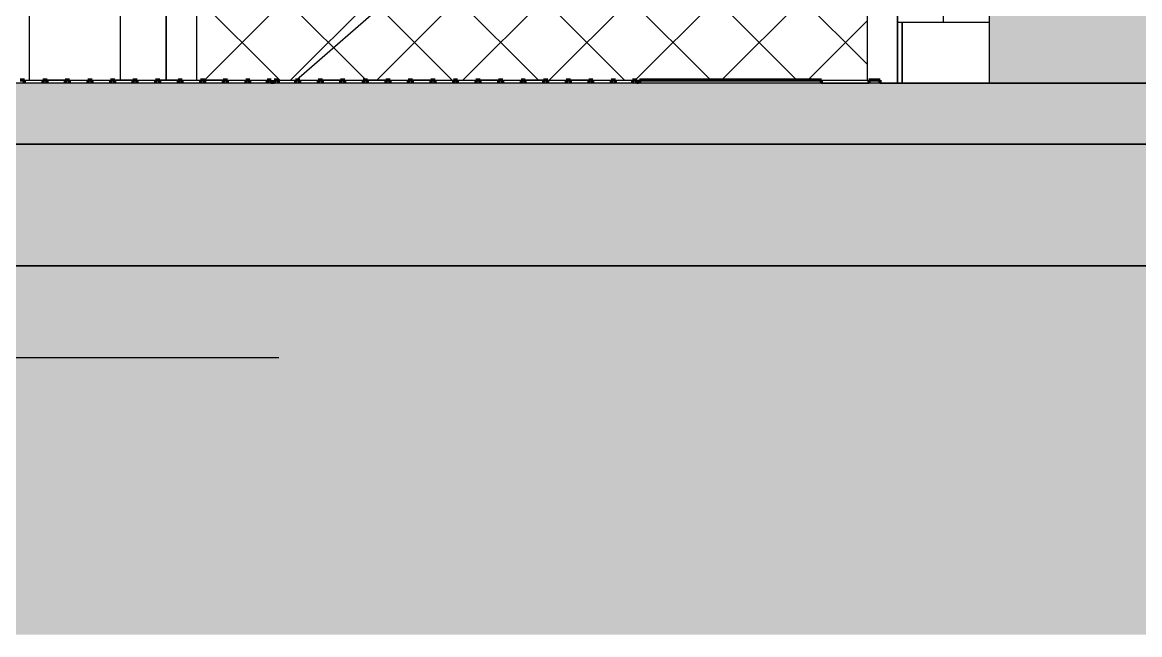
# Model space of a CAD drawing. Header units: millimetres. Extents: x -4391136 to -1798569, y -886572 to -291056.
# Drawn here: x -2416481 to -2414647, y -395496 to -394490 of the extents above; entities that cross this region are included whole.
import ezdxf

# ---------------------------------------------------------------- set-up
doc = ezdxf.new("R2010")
doc.units = ezdxf.units.MM
doc.set_wipeout_variables(frame=1)
for name, color, linetype in [('000 - CONCRETE_COL_CUT_COLOR_1', 7, 'Continuous'), ('000 - CONCRETE_COL_CUT_COLOR_3', 7, 'Continuous'), ('000 - CONCRETE_COL_CUT_COLOR_5', 7, 'Continuous'), ('000 - CONCRETE_COL_HATCH_', 7, 'Continuous'), ('000 - CONCRETE_COL_WIPEOUT_', 7, 'Continuous'), ('000 - CONCRETE_EX_BUILDING_MAIN_COLOR_1', 7, 'Continuous')]:
    doc.layers.add(name, color=color, linetype=linetype)

# ---------------------------------------------------------------- blocks, each defined once
blk = doc.blocks.new('W-1-PP17-ENT2_REV00_20260528-110925_ELEVATION_1_')
at = {"color": 7}
blk.add_line((-11047.4, 100790), (447.4, 100790), dxfattribs=at)
blk = doc.blocks.new('*U1923')
at = {"layer": '000 - CONCRETE_COL_HATCH_'}
h = blk.add_hatch(dxfattribs=at)
h.set_pattern_fill('AR-CONC', scale=0.04)
h.set_pattern_definition([(50, (-13948.1593, -849106.8257), (7.28738676, -0.63756342), [0.762, -8.382]), (355, (-13948.159, -849106.826), (-1.40973686, 7.64227381), [0.6096, -6.70562337]), (100.4514447, (-13947.552, -849106.879), (5.877649884, 7.004710076), [0.64760035, -7.123609784]), (46.1842, (-13948.159, -849104.794), (10.84316164, -1.68169312), [1.143, -12.573]), (96.6355576, (-13947.256, -849104.934), (9.49616536, 9.89704498), [0.97140093, -10.68542433]), (351.1841512, (-13948.159, -849104.794), (9.49616536, 9.89704498), [0.91439868, -10.05838928]), (21, (-13947.1433, -849105.3017), (6.06457565, -4.090607927), [0.762, -8.382]), (326, (-13947.143, -849105.302), (2.472081134, 7.367518645), [0.6096, -6.7056]), (71.451445, (-13946.638, -849105.6426), (8.53665677, 3.276910755), [0.64760035, -7.123597504]), (37.5, (-13948.1593, -849106.8257), (0.12354413, 3.382201555), [0, -6.62432, 0, -6.8072, 0, -6.731]), (7.5, (-13948.1593, -849106.8257), (2.6727865, 4.007222993), [0, -3.88112, 0, -6.47192, 0, -2.5654]), (327.5, (-13950.425, -849106.8257), (5.423623807, -0.22914976), [0, -2.54, 0, -7.9248, 0, -10.5156]), (317.5, (-13951.441, -849106.8257), (5.925167255, 1.017059641), [0, -3.302, 0, -5.26288, 0, -7.4676])])
h.paths.add_polyline_path([(0, 0), (0, 300), (-303.2, 300), (-303.2, 0)])
at = {"layer": '000 - CONCRETE_COL_CUT_COLOR_1', "color": 7, "lineweight": -2}
blk.add_lwpolyline([(0, 0), (0, 300), (-303.2, 300), (-303.2, 0), (-303.2, 0), (-303.2, 0), (-303.2, 0), (-303.2, 0), (-303.2, 0), (-303.2, 0), (-303.2, 0), (-303.2, 0), (-303.2, 0), (-303.2, 0), (-303.2, 0), (-303.2, 0), (-303.2, 0), (-303.2, 0), (-303.2, 0), (-303.2, 0), (-303.2, 0), (-303.2, 0), (-303.2, 0), (-303.2, 0), (-303.2, 0), (-303.2, 0), (-303.2, 0), (-303.2, 0), (-303.2, 0), (-303.2, 0), (-303.2, 0), (-303.2, 0), (-303.2, 0), (-303.2, 0), (-303.2, 0), (-303.2, 0), (-303.2, 0), (-303.2, 0), (-303.2, 0), (-303.2, 0), (-303.2, 0), (-303.2, 0), (-303.2, 0), (-303.2, 0), (-303.2, 0), (-303.2, 0), (-303.2, 0), (-303.2, 0)], close=True, dxfattribs=at)
blk = doc.blocks.new('*U1924')
at = {"layer": '000 - CONCRETE_COL_HATCH_'}
h = blk.add_hatch(dxfattribs=at)
h.set_pattern_fill('ANSI31', scale=0.25)
h.set_pattern_definition([(45, (28634.84066, -848406.8257), (-0.5612660076, 0.5612660076), [])])
h.paths.add_polyline_path([(0, 0), (14317.4, 0), (14317.4, 100), (0, 100), (0, 25)])
at = {"layer": '000 - CONCRETE_COL_CUT_COLOR_1', "color": 7}
blk.add_lwpolyline([(0, 0), (14317.4, 0), (14317.4, 100), (0, 100)], dxfattribs=at)
blk = doc.blocks.new('*U1921')
at = {"layer": '000 - CONCRETE_COL_HATCH_'}
h = blk.add_hatch(dxfattribs=at)
h.set_pattern_fill('AR-CONC', scale=0.04)
h.set_pattern_definition([(50, (748912.543, -850106.8257), (7.28738676, -0.63756342), [0.762, -8.382]), (355, (748912.543, -850106.826), (-1.409736857, 7.64227381), [0.6096, -6.705623367]), (100.4514447, (748913.15, -850106.879), (5.877649884, 7.004710076), [0.64760035, -7.123609784]), (46.1842, (748912.543, -850104.794), (10.843161636, -1.68169312), [1.143, -12.573]), (96.6355576, (748913.446, -850104.934), (9.49616536, 9.89704498), [0.97140093, -10.68542433]), (351.1841512, (748912.543, -850104.794), (9.49616536, 9.89704498), [0.91439868, -10.05838928]), (21, (748913.559, -850105.3017), (6.06457565, -4.090607927), [0.762, -8.382]), (326, (748913.559, -850105.302), (2.472081134, 7.367518645), [0.6096, -6.7056]), (71.451445, (748914.064, -850105.6426), (8.53665677, 3.276910755), [0.64760035, -7.123597504]), (37.5, (748912.5429, -850106.8257), (0.12354413, 3.382201555), [0, -6.62432, 0, -6.8072, 0, -6.731]), (7.5, (748912.543, -850106.8257), (2.6727865, 4.007222993), [0, -3.88112, 0, -6.47192, 0, -2.5654]), (327.5, (748910.2772, -850106.8257), (5.423623807, -0.22914976), [0, -2.54, 0, -7.9248, 0, -10.5156]), (317.5, (748909.261, -850106.8257), (5.925167255, 1.017059641), [0, -3.302, 0, -5.26288, 0, -7.4676])])
h.paths.add_polyline_path([(0, 0), (0, -200), (16280.7, -200), (16280.7, 0)])
at = {"layer": '000 - CONCRETE_COL_CUT_COLOR_1', "color": 7, "lineweight": -2}
for points in [[(0, -200), (16280.7, -200)], [(16280.7, 0), (0, 0)]]:
    blk.add_lwpolyline(points, dxfattribs=at)
blk = doc.blocks.new('Rectangular Mullion - Mullion_Beam 300x400-30276235-ENTRANCE 2 - ENLARGE ELEVATION 1')
at = {"layer": '000 - CONCRETE_EX_BUILDING_MAIN_COLOR_1', "color": 7}
for p, q in [((2741681, 101340), (2741715.2, 101340)), ((2741681, 100940), (2741715.2, 100940))]:
    blk.add_line(p, q, dxfattribs=at)
blk = doc.blocks.new('Rectangular Mullion - Mullion_Beam 300x400-V26-ENTRANCE 2 - ENLARGE ELEVATION 1')
at = {"layer": '000 - CONCRETE_EX_BUILDING_MAIN_COLOR_1', "color": 7}
for p, q in [((2741646.9, 101340), (2741681, 101340)), ((2741656.9, 100940), (2741681, 100940))]:
    blk.add_line(p, q, dxfattribs=at)
blk = doc.blocks.new('Rectangular Mullion - Mullion_Beam 300x400-30280788-ENTRANCE 2 - ENLARGE ELEVATION 1')
at = {"layer": '000 - CONCRETE_EX_BUILDING_MAIN_COLOR_1', "color": 7}
for q in [(2741646.9, 101340), (2741612.7, 101240)]:
    blk.add_line((2741612.7, 101340), q, dxfattribs=at)
blk = doc.blocks.new('Rectangular Mullion - Mullion_Beam 300x400-30280789-ENTRANCE 2 - ENLARGE ELEVATION 1')
at = {"layer": '000 - CONCRETE_EX_BUILDING_MAIN_COLOR_1', "color": 7}
for p in [(2741605.9, 101340), (2741612.7, 101240)]:
    blk.add_line(p, (2741612.7, 101340), dxfattribs=at)
blk = doc.blocks.new('DR-SG-SW-Wire Screen_Fence - D50-1200x2000 mm-34133114-ENTRANCE 2 - ENLARGE ELEVATION 1')
at = {"layer": '000 - CONCRETE_EX_BUILDING_MAIN_COLOR_1', "linetype": 'Continuous', "lineweight": 9}
h = blk.add_hatch(dxfattribs=at)
h.set_pattern_fill('FP_11', style=0, pattern_type=2)
h.set_pattern_definition([(135, (2738690.08, 102289.86), (70.7107, 70.7107), []), (45, (2738690.08, 102289.86), (70.7107, -70.7107), [])])
h.paths.add_polyline_path([(2740582.5, 101240), (2740582.5, 101245), (2741555.3, 101245), (2741554.8, 102994.5), (2741553, 103004.5), (2741547.6, 103016.4), (2741543.6, 103021.5), (2741537.6, 103027.7), (2741530.4, 103033.3), (2741516.8, 103038.6), (2741505.3, 103040), (2740504.1, 103039.8), (2740490.9, 103037.7), (2740478.9, 103032.3), (2740473.9, 103028.2), (2740467.7, 103022.3), (2740462.1, 103015), (2740456.7, 103001.5), (2740455.3, 102990), (2740455.3, 101245), (2740577.7, 101245), (2740577.7, 101240)])
at = {"layer": '000 - CONCRETE_EX_BUILDING_MAIN_COLOR_1', "color": 7}
for p, q in [((2741505.3, 103090), (2740505.3, 103090)), ((2740180.3, 103065), (2740180.3, 101245)), ((2740330.3, 103065), (2740180.3, 103065)), ((2740180.3, 103065), (2740330.3, 103065)), ((2740330.3, 101245), (2740330.3, 103065)), ((2740440.3, 103054.9), (2741570.3, 102072.4)), ((2741680.3, 103065), (2741680.3, 101340)), ((2741830.3, 103065), (2741680.3, 103065)), ((2741680.3, 103065), (2741830.3, 103065)), ((2741830.3, 103039.8), (2741830.3, 103065)), ((2740505.3, 103040), (2741505.3, 103040)), ((2740405.3, 102990), (2740405.3, 101245)), ((2740455.3, 101245), (2740455.3, 102990)), ((2741555.3, 102990), (2741555.3, 101245)), ((2741605.3, 101240), (2741605.3, 102990)), ((2740426.2, 102790), (2740329, 102790)), ((2740330.3, 102790), (2740412.7, 102790)), ((2740430.3, 102590), (2740430.3, 102790)), ((2740430.3, 102590), (2740430.3, 102790)), ((2741580.3, 102790), (2741580.3, 102590)), ((2741580.3, 102790), (2741580.3, 102590)), ((2741681.7, 102790), (2741584.5, 102790)), ((2741598, 102790), (2741680.3, 102790)), ((2740329, 102590), (2740426.2, 102590)), ((2740330.3, 102590), (2740412.7, 102590)), ((2741584.5, 102590), (2741681.7, 102590)), ((2741598, 102590), (2741680.3, 102590)), ((2741570.3, 102072.4), (2740618.8, 101245)), ((2740405.3, 101440), (2740329, 101440)), ((2740405.3, 101440), (2740330.3, 101440)), ((2740405.3, 101245), (2740405.3, 101440)), ((2740405.3, 101245), (2740405.3, 101440)), ((2741605.3, 101440), (2741605.3, 101240)), ((2741681.7, 101440), (2741605.3, 101440)), ((2741680.3, 101440), (2741605.3, 101440)), ((2741605.3, 101440), (2741605.3, 101240)), ((2741231.9, 101140), (2741487.5, 101140))]:
    blk.add_line(p, q, dxfattribs=at)
at = {"layer": '000 - CONCRETE_EX_BUILDING_MAIN_COLOR_1', "color": 7, "flags": 128}
for points in [[(2740180.3, 103065), (2740184.4, 103067.9), (2740188.6, 103070.7), (2740192.9, 103073.3), (2740197.2, 103075.7), (2740201.7, 103077.9), (2740206.3, 103080), (2740210.9, 103081.8), (2740215.6, 103083.5), (2740220.4, 103085), (2740225.2, 103086.3), (2740230.1, 103087.4), (2740235, 103088.3), (2740239.9, 103089), (2740244.9, 103089.6), (2740249.9, 103089.9), (2740254.9, 103090), (2740255.3, 103090)], [(2740255.3, 103090), (2740260.3, 103089.9), (2740265.3, 103089.6), (2740270.3, 103089.1), (2740275.3, 103088.4), (2740280.2, 103087.5), (2740285.1, 103086.4), (2740289.9, 103085.1), (2740294.7, 103083.7), (2740299.4, 103082), (2740304, 103080.1), (2740308.6, 103078.1), (2740313.1, 103075.9), (2740317.5, 103073.5), (2740321.7, 103070.9), (2740325.9, 103068.2), (2740330, 103065.3), (2740330.3, 103065)], [(2740505.3, 103090), (2740501.3, 103089.9), (2740497.4, 103089.7), (2740493.4, 103089.3), (2740489.4, 103088.7), (2740485.5, 103088), (2740481.6, 103087.1), (2740477.7, 103086.1), (2740473.9, 103084.9), (2740470.1, 103083.6), (2740466.4, 103082.1), (2740462.8, 103080.5), (2740459.2, 103078.7), (2740455.7, 103076.8), (2740452.2, 103074.7), (2740448.9, 103072.5), (2740445.6, 103070.2), (2740442.5, 103067.8), (2740439.4, 103065.2), (2740436.5, 103062.5), (2740433.6, 103059.7), (2740430.9, 103056.7), (2740428.3, 103053.7), (2740425.8, 103050.6), (2740423.4, 103047.4), (2740421.2, 103044), (2740419.1, 103040.6), (2740417.2, 103037.1), (2740415.3, 103033.6), (2740413.7, 103029.9), (2740412.1, 103026.2), (2740410.8, 103022.5), (2740409.5, 103018.7), (2740408.5, 103014.8), (2740407.6, 103010.9), (2740406.8, 103007), (2740406.2, 103003), (2740405.8, 102999.1), (2740405.5, 102995.1), (2740405.4, 102991.1), (2740405.3, 102990)], [(2741605.3, 102990), (2741605.3, 102994), (2741605, 102998), (2741604.6, 103002), (2741604.1, 103005.9), (2741603.4, 103009.9), (2741602.5, 103013.8), (2741601.5, 103017.6), (2741600.3, 103021.5), (2741598.9, 103025.2), (2741597.5, 103028.9), (2741595.8, 103032.6), (2741594, 103036.2), (2741592.1, 103039.7), (2741590.1, 103043.1), (2741587.9, 103046.5), (2741585.6, 103049.7), (2741583.1, 103052.9), (2741580.5, 103055.9), (2741577.8, 103058.9), (2741575, 103061.7), (2741572.1, 103064.5), (2741569.1, 103067.1), (2741565.9, 103069.6), (2741562.7, 103071.9), (2741559.4, 103074.1), (2741556, 103076.2), (2741552.5, 103078.2), (2741548.9, 103080), (2741545.3, 103081.7), (2741541.6, 103083.2), (2741537.8, 103084.6), (2741534, 103085.8), (2741530.2, 103086.9), (2741526.3, 103087.8), (2741522.3, 103088.5), (2741518.4, 103089.1), (2741514.4, 103089.6), (2741510.4, 103089.9), (2741506.4, 103090), (2741505.3, 103090)], [(2741680.3, 103065), (2741684.4, 103067.9), (2741688.6, 103070.7), (2741692.9, 103073.3), (2741697.2, 103075.7), (2741701.7, 103077.9), (2741706.3, 103080), (2741710.9, 103081.8), (2741715.6, 103083.5), (2741720.4, 103085), (2741725.2, 103086.3), (2741730.1, 103087.4), (2741735, 103088.3), (2741739.9, 103089), (2741744.9, 103089.6), (2741749.9, 103089.9), (2741754.9, 103090), (2741755.3, 103090)], [(2741755.3, 103090), (2741760.3, 103089.9), (2741765.3, 103089.6), (2741770.3, 103089.1), (2741775.3, 103088.4), (2741780.2, 103087.5), (2741785.1, 103086.4), (2741789.9, 103085.1), (2741794.7, 103083.7), (2741799.4, 103082), (2741804, 103080.1), (2741808.6, 103078.1), (2741813.1, 103075.9), (2741817.5, 103073.5), (2741821.7, 103070.9), (2741825.9, 103068.2), (2741830, 103065.3), (2741830.3, 103065)], [(2740455.3, 102990), (2740455.4, 102992), (2740455.5, 102994), (2740455.7, 102996), (2740456, 102998), (2740456.3, 102999.9), (2740456.8, 103001.9), (2740457.3, 103003.8), (2740457.9, 103005.7), (2740458.6, 103007.6), (2740459.3, 103009.5), (2740460.1, 103011.3), (2740461, 103013.1), (2740462, 103014.8), (2740463, 103016.6), (2740464.1, 103018.2), (2740465.2, 103019.9), (2740466.5, 103021.4), (2740467.8, 103023), (2740469.1, 103024.4), (2740470.5, 103025.9), (2740472, 103027.2), (2740473.5, 103028.5), (2740475.1, 103029.8), (2740476.7, 103031), (2740478.3, 103032.1), (2740480, 103033.1), (2740481.8, 103034.1), (2740483.6, 103035), (2740485.4, 103035.8), (2740487.2, 103036.6), (2740489.1, 103037.3), (2740491, 103037.9), (2740492.9, 103038.4), (2740494.9, 103038.9), (2740496.8, 103039.3), (2740498.8, 103039.6), (2740500.8, 103039.8), (2740502.8, 103039.9), (2740504.8, 103040), (2740505.3, 103040)], [(2741505.3, 103040), (2741507.3, 103040), (2741509.3, 103039.8), (2741511.3, 103039.6), (2741513.3, 103039.4), (2741515.3, 103039), (2741517.2, 103038.6), (2741519.2, 103038.1), (2741521.1, 103037.5), (2741523, 103036.8), (2741524.8, 103036.1), (2741526.6, 103035.2), (2741528.4, 103034.3), (2741530.2, 103033.4), (2741531.9, 103032.4), (2741533.6, 103031.3), (2741535.2, 103030.1), (2741536.8, 103028.9), (2741538.3, 103027.6), (2741539.8, 103026.2), (2741541.2, 103024.8), (2741542.6, 103023.4), (2741543.9, 103021.9), (2741545.1, 103020.3), (2741546.3, 103018.7), (2741547.4, 103017), (2741548.5, 103015.3), (2741549.4, 103013.6), (2741550.4, 103011.8), (2741551.2, 103010), (2741551.9, 103008.1), (2741552.6, 103006.2), (2741553.2, 103004.3), (2741553.8, 103002.4), (2741554.2, 103000.5), (2741554.6, 102998.5), (2741554.9, 102996.5), (2741555.1, 102994.5), (2741555.3, 102992.5), (2741555.3, 102990.5), (2741555.3, 102990)]]:
    blk.add_lwpolyline(points, dxfattribs=at)
blk = doc.blocks.new('Rectangular Mullion - Mullion_Beam 300x400-30281498-ENTRANCE 2 - ENLARGE ELEVATION 1')
at = {"layer": '000 - CONCRETE_EX_BUILDING_MAIN_COLOR_1', "color": 7}
for p, q in [((2741749.4, 101340), (2741755.8, 101340)), ((2741749.4, 100940), (2741756.9, 100940))]:
    blk.add_line(p, q, dxfattribs=at)
at = {"layer": '000 - CONCRETE_EX_BUILDING_MAIN_COLOR_1', "color": 7, "lineweight": 35}
blk.add_line((2741756.9, 100940), (2742056.9, 100940), dxfattribs=at)
blk = doc.blocks.new('DPA_Drainage Gutter_Landscape PP17_REV B - DPA_Drainage Gutter_Landscape PP17_REV B-36085769-ENTRANCE 2 - ENLARGE ELEVATION 1')
at = {"layer": '000 - CONCRETE_EX_BUILDING_MAIN_COLOR_1', "color": 7}
for p, q in [((2741163, 101245), (2741168.1, 101245)), ((2741168.1, 101245), (2741563.1, 101245)), ((2741168.2, 101245), (2741173.2, 101245)), ((2741173.2, 101245), (2741568.2, 101245)), ((2741173.3, 101245), (2741178.4, 101245)), ((2741178.4, 101245), (2741573.4, 101245)), ((2741178.4, 101240), (2741178.4, 101245)), ((2741178.4, 101245), (2741181.9, 101245)), ((2741178.4, 101240), (2741178.4, 101245)), ((2741186.6, 101245), (2741359.6, 101245)), ((2741186.9, 101245), (2741359.9, 101245)), ((2741187.2, 101245), (2741360.2, 101245)), ((2741187.5, 101245), (2741360.5, 101245)), ((2741187.8, 101245), (2741360.8, 101245)), ((2741188.2, 101245), (2741361.2, 101245)), ((2741188.5, 101245), (2741361.5, 101245)), ((2741188.8, 101245), (2741361.8, 101245)), ((2741362.1, 101245), (2741189.1, 101245)), ((2741362.4, 101245), (2741189.4, 101245)), ((2741362.7, 101245), (2741189.7, 101245)), ((2741363, 101245), (2741190.1, 101245)), ((2741363.4, 101245), (2741190.4, 101245)), ((2741363.7, 101245), (2741190.7, 101245)), ((2741364, 101245), (2741191, 101245)), ((2741191.3, 101245), (2741364.3, 101245)), ((2741191.7, 101245), (2741364.7, 101245)), ((2741192, 101245), (2741365, 101245)), ((2741192.3, 101245), (2741365.3, 101245)), ((2741192.7, 101245), (2741365.6, 101245)), ((2741193, 101245), (2741366, 101245)), ((2741193.3, 101245), (2741366.3, 101245)), ((2741193.6, 101245), (2741366.6, 101245)), ((2741193.9, 101245), (2741366.9, 101245)), ((2741367.2, 101245), (2741194.2, 101245)), ((2741367.5, 101245), (2741194.5, 101245)), ((2741367.9, 101245), (2741194.9, 101245)), ((2741368.2, 101245), (2741195.2, 101245)), ((2741368.5, 101245), (2741195.5, 101245)), ((2741368.8, 101245), (2741195.8, 101245)), ((2741369.1, 101245), (2741196.1, 101245)), ((2741196.4, 101245), (2741369.4, 101245)), ((2741196.8, 101245), (2741369.8, 101245)), ((2741197.1, 101245), (2741370.1, 101245)), ((2741197.5, 101245), (2741370.5, 101245)), ((2741197.8, 101245), (2741370.8, 101245)), ((2741198.1, 101245), (2741371.1, 101245)), ((2741198.4, 101245), (2741371.4, 101245)), ((2741198.7, 101245), (2741371.7, 101245)), ((2741199, 101245), (2741372, 101245)), ((2741372.4, 101245), (2741199.4, 101245)), ((2741372.7, 101245), (2741199.7, 101245)), ((2741373, 101245), (2741200, 101245)), ((2741373.3, 101245), (2741200.3, 101245)), ((2741373.6, 101245), (2741200.6, 101245)), ((2741373.9, 101245), (2741200.9, 101245)), ((2741374.2, 101245), (2741201.3, 101245)), ((2741201.6, 101245), (2741374.6, 101245)), ((2741202, 101245), (2741375, 101245)), ((2741202.3, 101245), (2741375.3, 101245)), ((2741202.6, 101245), (2741375.6, 101245)), ((2741202.9, 101245), (2741375.9, 101245)), ((2741203.2, 101245), (2741376.2, 101245)), ((2741203.5, 101245), (2741376.5, 101245)), ((2741203.9, 101245), (2741376.8, 101245)), ((2741204.2, 101245), (2741377.2, 101245)), ((2741377.5, 101245), (2741204.5, 101245)), ((2741377.8, 101245), (2741204.8, 101245)), ((2741378.1, 101245), (2741205.1, 101245)), ((2741366.6, 101245), (2741539.6, 101245)), ((2741366.9, 101245), (2741539.9, 101245)), ((2741367.2, 101245), (2741540.2, 101245)), ((2741367.5, 101245), (2741540.5, 101245)), ((2741367.8, 101245), (2741540.8, 101245)), ((2741368.2, 101245), (2741541.1, 101245)), ((2741368.5, 101245), (2741541.5, 101245)), ((2741368.8, 101245), (2741541.8, 101245)), ((2741369.1, 101245), (2741542.1, 101245)), ((2741369.4, 101245), (2741542.4, 101245)), ((2741369.7, 101245), (2741542.7, 101245)), ((2741370, 101245), (2741543, 101245)), ((2741370.4, 101245), (2741543.4, 101245)), ((2741370.7, 101245), (2741543.7, 101245)), ((2741371, 101245), (2741544, 101245)), ((2741371.3, 101245), (2741544.3, 101245)), ((2741371.7, 101245), (2741544.7, 101245)), ((2741372, 101245), (2741545, 101245)), ((2741372.3, 101245), (2741545.3, 101245)), ((2741372.6, 101245), (2741545.6, 101245)), ((2741373, 101245), (2741546, 101245)), ((2741373.3, 101245), (2741546.3, 101245)), ((2741373.6, 101245), (2741546.6, 101245)), ((2741373.9, 101245), (2741546.9, 101245)), ((2741374.2, 101245), (2741547.2, 101245)), ((2741374.5, 101245), (2741547.5, 101245)), ((2741374.9, 101245), (2741547.9, 101245)), ((2741375.2, 101245), (2741548.2, 101245)), ((2741375.5, 101245), (2741548.5, 101245)), ((2741375.8, 101245), (2741548.8, 101245)), ((2741376.1, 101245), (2741549.1, 101245)), ((2741376.4, 101245), (2741549.4, 101245)), ((2741376.8, 101245), (2741549.8, 101245)), ((2741377.1, 101245), (2741550.1, 101245)), ((2741377.5, 101245), (2741550.4, 101245)), ((2741377.8, 101245), (2741550.8, 101245)), ((2741378.1, 101245), (2741551.1, 101245)), ((2741378.4, 101245), (2741551.4, 101245)), ((2741378.7, 101245), (2741551.7, 101245)), ((2741379, 101245), (2741552, 101245)), ((2741379.4, 101245), (2741552.3, 101245)), ((2741379.7, 101245), (2741552.7, 101245)), ((2741380, 101245), (2741553, 101245)), ((2741380.3, 101245), (2741553.3, 101245)), ((2741380.6, 101245), (2741553.6, 101245)), ((2741380.9, 101245), (2741553.9, 101245)), ((2741381.2, 101245), (2741554.2, 101245)), ((2741381.6, 101245), (2741554.6, 101245)), ((2741382, 101245), (2741555, 101245)), ((2741382.3, 101245), (2741555.3, 101245)), ((2741382.6, 101245), (2741555.6, 101245)), ((2741382.9, 101245), (2741555.9, 101245)), ((2741383.2, 101245), (2741556.2, 101245)), ((2741383.5, 101245), (2741556.5, 101245)), ((2741383.8, 101245), (2741556.8, 101245)), ((2741384.2, 101245), (2741557.2, 101245)), ((2741384.5, 101245), (2741557.5, 101245)), ((2741384.8, 101245), (2741557.8, 101245)), ((2741385.1, 101245), (2741558.1, 101245)), ((2741480.5, 101245), (2741558.4, 101245)), ((2741480.5, 101240), (2741558.4, 101240)), ((2741558.4, 101245), (2741558.4, 101240))]:
    blk.add_line(p, q, dxfattribs=at)
at = {"layer": '000 - CONCRETE_EX_BUILDING_MAIN_COLOR_1', "color": 7, "lineweight": 70}
for p, q in [((2741480.5, 101245), (2741181.9, 101245)), ((2741181.9, 101245), (2741181.9, 101240)), ((2741480.5, 101240), (2741480.5, 101245)), ((2741576.9, 101245), (2741558.4, 101245)), ((2741558.4, 101245), (2741558.4, 101240)), ((2741576.9, 101240), (2741576.9, 101245))]:
    blk.add_line(p, q, dxfattribs=at)
blk = doc.blocks.new('DPA_Drainage Gutter_Landscape PP17_REV B - DPA_Drainage Gutter_Landscape PP17_REV B-36085779-ENTRANCE 2 - ENLARGE ELEVATION 1')
at = {"layer": '000 - CONCRETE_EX_BUILDING_MAIN_COLOR_1', "color": 7, "lineweight": 70}
for p, q in [((2740172.7, 101245), (2740165.7, 101245)), ((2740172.7, 101240), (2740172.7, 101245)), ((2740209.7, 101245), (2740202.7, 101245)), ((2740202.7, 101245), (2740202.7, 101240)), ((2740209.7, 101240), (2740209.7, 101245)), ((2740246.7, 101245), (2740239.7, 101245)), ((2740239.7, 101245), (2740239.7, 101240)), ((2740246.7, 101240), (2740246.7, 101245)), ((2740283.7, 101245), (2740276.7, 101245)), ((2740276.7, 101245), (2740276.7, 101240)), ((2740283.7, 101240), (2740283.7, 101245)), ((2740320.7, 101245), (2740313.7, 101245)), ((2740313.7, 101245), (2740313.7, 101240)), ((2740320.7, 101240), (2740320.7, 101245)), ((2740357.7, 101245), (2740350.7, 101245)), ((2740350.7, 101245), (2740350.7, 101240)), ((2740357.7, 101240), (2740357.7, 101245)), ((2740394.7, 101245), (2740387.7, 101245)), ((2740387.7, 101245), (2740387.7, 101240)), ((2740394.7, 101240), (2740394.7, 101245)), ((2740431.7, 101245), (2740424.7, 101245)), ((2740424.7, 101245), (2740424.7, 101240)), ((2740431.7, 101240), (2740431.7, 101245)), ((2740468.7, 101245), (2740461.7, 101245)), ((2740461.7, 101245), (2740461.7, 101240)), ((2740468.7, 101240), (2740468.7, 101245)), ((2740505.7, 101245), (2740498.7, 101245)), ((2740498.7, 101245), (2740498.7, 101240)), ((2740505.7, 101240), (2740505.7, 101245)), ((2740542.7, 101245), (2740535.7, 101245)), ((2740535.7, 101245), (2740535.7, 101240)), ((2740542.7, 101240), (2740542.7, 101245)), ((2740577.7, 101245), (2740570.7, 101245)), ((2740570.7, 101245), (2740570.7, 101240)), ((2740577.7, 101240), (2740577.7, 101245)), ((2740589.5, 101245), (2740582.5, 101245)), ((2740582.5, 101245), (2740582.5, 101240)), ((2740589.5, 101240), (2740589.5, 101245)), ((2740624.5, 101245), (2740617.5, 101245)), ((2740617.5, 101245), (2740617.5, 101240)), ((2740624.5, 101240), (2740624.5, 101245)), ((2740661.5, 101245), (2740654.5, 101245)), ((2740654.5, 101245), (2740654.5, 101240)), ((2740661.5, 101240), (2740661.5, 101245)), ((2740698.5, 101245), (2740691.5, 101245)), ((2740691.5, 101245), (2740691.5, 101240)), ((2740698.5, 101240), (2740698.5, 101245)), ((2740735.5, 101245), (2740728.5, 101245)), ((2740728.5, 101245), (2740728.5, 101240)), ((2740735.5, 101240), (2740735.5, 101245)), ((2740772.5, 101245), (2740765.5, 101245)), ((2740765.5, 101245), (2740765.5, 101240)), ((2740772.5, 101240), (2740772.5, 101245)), ((2740809.5, 101245), (2740802.5, 101245)), ((2740802.5, 101245), (2740802.5, 101240)), ((2740809.5, 101240), (2740809.5, 101245)), ((2740846.5, 101245), (2740839.5, 101245)), ((2740839.5, 101245), (2740839.5, 101240)), ((2740846.5, 101240), (2740846.5, 101245)), ((2740883.5, 101245), (2740876.5, 101245)), ((2740876.5, 101245), (2740876.5, 101240)), ((2740883.5, 101240), (2740883.5, 101245)), ((2740920.5, 101245), (2740913.5, 101245)), ((2740913.5, 101245), (2740913.5, 101240)), ((2740920.5, 101240), (2740920.5, 101245)), ((2740957.5, 101245), (2740950.5, 101245)), ((2740950.5, 101245), (2740950.5, 101240)), ((2740957.5, 101240), (2740957.5, 101245)), ((2740994.5, 101245), (2740987.5, 101245)), ((2740987.5, 101245), (2740987.5, 101240)), ((2740994.5, 101240), (2740994.5, 101245)), ((2741031.5, 101245), (2741024.5, 101245)), ((2741024.5, 101245), (2741024.5, 101240)), ((2741031.5, 101240), (2741031.5, 101245)), ((2741068.5, 101245), (2741061.5, 101245)), ((2741061.5, 101245), (2741061.5, 101240)), ((2741068.5, 101240), (2741068.5, 101245)), ((2741105.5, 101245), (2741098.5, 101245)), ((2741098.5, 101245), (2741098.5, 101240)), ((2741105.5, 101240), (2741105.5, 101245)), ((2741142.5, 101245), (2741135.5, 101245)), ((2741135.5, 101245), (2741135.5, 101240)), ((2741142.5, 101240), (2741142.5, 101245)), ((2741177.5, 101245), (2741170.5, 101245)), ((2741170.5, 101245), (2741170.5, 101240)), ((2741177.5, 101240), (2741177.5, 101245))]:
    blk.add_line(p, q, dxfattribs=at)
at = {"layer": '000 - CONCRETE_EX_BUILDING_MAIN_COLOR_1', "color": 7}
for p, q in [((2740172.7, 101245), (2740202.7, 101245)), ((2740172.7, 101245), (2740202.7, 101245)), ((2740172.7, 101240), (2740172.7, 101245)), ((2740172.7, 101245), (2740172.7, 101240)), ((2740202.7, 101240), (2740172.7, 101240)), ((2740202.7, 101245), (2740202.7, 101240)), ((2740202.7, 101245), (2740202.7, 101240)), ((2740209.7, 101245), (2740239.7, 101245)), ((2740239.7, 101245), (2740209.7, 101245)), ((2740209.7, 101245), (2740209.7, 101240)), ((2740209.7, 101240), (2740209.7, 101245)), ((2740239.7, 101240), (2740209.7, 101240)), ((2740239.7, 101245), (2740239.7, 101240)), ((2740239.7, 101245), (2740239.7, 101240)), ((2740246.7, 101240), (2740246.7, 101245)), ((2740246.7, 101245), (2740276.7, 101245)), ((2740246.7, 101245), (2740276.7, 101245)), ((2740246.7, 101245), (2740246.7, 101240)), ((2740276.7, 101240), (2740246.7, 101240)), ((2740276.7, 101245), (2740276.7, 101240)), ((2740276.7, 101245), (2740276.7, 101240)), ((2740283.7, 101245), (2740313.7, 101245)), ((2740283.7, 101245), (2740313.7, 101245)), ((2740283.7, 101240), (2740283.7, 101245)), ((2740283.7, 101245), (2740283.7, 101240)), ((2740313.7, 101240), (2740283.7, 101240)), ((2740313.7, 101240), (2740313.7, 101245)), ((2740313.7, 101245), (2740313.7, 101240)), ((2740320.7, 101245), (2740350.7, 101245)), ((2740350.7, 101245), (2740320.7, 101245)), ((2740320.7, 101245), (2740320.7, 101240)), ((2740320.7, 101245), (2740320.7, 101240)), ((2740350.7, 101240), (2740320.7, 101240)), ((2740350.7, 101240), (2740350.7, 101245)), ((2740350.7, 101240), (2740350.7, 101245)), ((2740357.7, 101245), (2740387.7, 101245)), ((2740357.7, 101245), (2740387.7, 101245)), ((2740357.7, 101240), (2740357.7, 101245)), ((2740357.7, 101245), (2740357.7, 101240)), ((2740387.7, 101240), (2740357.7, 101240)), ((2740387.7, 101240), (2740387.7, 101245)), ((2740387.7, 101245), (2740387.7, 101240)), ((2740394.7, 101245), (2740424.7, 101245)), ((2740424.7, 101245), (2740394.7, 101245)), ((2740394.7, 101245), (2740394.7, 101240)), ((2740394.7, 101245), (2740394.7, 101240)), ((2740424.7, 101240), (2740394.7, 101240)), ((2740424.7, 101240), (2740424.7, 101245)), ((2740424.7, 101240), (2740424.7, 101245)), ((2740431.7, 101245), (2740461.7, 101245)), ((2740431.7, 101245), (2740461.7, 101245)), ((2740431.7, 101240), (2740431.7, 101245)), ((2740431.7, 101245), (2740431.7, 101240)), ((2740461.7, 101240), (2740431.7, 101240)), ((2740461.7, 101240), (2740461.7, 101245)), ((2740461.7, 101245), (2740461.7, 101240)), ((2740468.7, 101245), (2740498.7, 101245)), ((2740498.7, 101245), (2740468.7, 101245)), ((2740468.7, 101245), (2740468.7, 101240)), ((2740468.7, 101245), (2740468.7, 101240)), ((2740498.7, 101240), (2740468.7, 101240)), ((2740498.7, 101240), (2740498.7, 101245)), ((2740498.7, 101240), (2740498.7, 101245)), ((2740505.7, 101245), (2740535.7, 101245)), ((2740505.7, 101245), (2740535.7, 101245)), ((2740505.7, 101240), (2740505.7, 101245)), ((2740505.7, 101245), (2740505.7, 101240)), ((2740535.7, 101240), (2740505.7, 101240)), ((2740535.7, 101240), (2740535.7, 101245)), ((2740535.7, 101245), (2740535.7, 101240)), ((2740542.7, 101245), (2740570.7, 101245)), ((2740542.7, 101245), (2740570.7, 101245)), ((2740542.7, 101245), (2740542.7, 101240)), ((2740542.7, 101245), (2740542.7, 101240)), ((2740570.7, 101240), (2740542.7, 101240)), ((2740570.7, 101240), (2740570.7, 101245)), ((2740570.7, 101245), (2740570.7, 101240)), ((2740589.5, 101245), (2740617.5, 101245)), ((2740589.5, 101245), (2740617.5, 101245)), ((2740589.5, 101240), (2740589.5, 101245)), ((2740589.5, 101240), (2740589.5, 101245)), ((2740617.5, 101240), (2740589.5, 101240)), ((2740617.5, 101245), (2740617.5, 101240)), ((2740617.5, 101245), (2740617.5, 101240)), ((2740624.5, 101245), (2740654.5, 101245)), ((2740624.5, 101245), (2740654.5, 101245)), ((2740624.5, 101240), (2740624.5, 101245)), ((2740624.5, 101245), (2740624.5, 101240)), ((2740654.5, 101240), (2740624.5, 101240)), ((2740654.5, 101245), (2740654.5, 101240)), ((2740654.5, 101245), (2740654.5, 101240)), ((2740661.5, 101245), (2740691.5, 101245)), ((2740691.5, 101245), (2740661.5, 101245)), ((2740661.5, 101245), (2740661.5, 101240)), ((2740661.5, 101240), (2740661.5, 101245)), ((2740691.5, 101240), (2740661.5, 101240)), ((2740691.5, 101245), (2740691.5, 101240)), ((2740691.5, 101245), (2740691.5, 101240)), ((2740698.5, 101245), (2740728.5, 101245)), ((2740698.5, 101245), (2740728.5, 101245)), ((2740698.5, 101240), (2740698.5, 101245)), ((2740698.5, 101245), (2740698.5, 101240)), ((2740728.5, 101240), (2740698.5, 101240)), ((2740728.5, 101245), (2740728.5, 101240)), ((2740728.5, 101245), (2740728.5, 101240)), ((2740735.5, 101245), (2740765.5, 101245)), ((2740765.5, 101245), (2740735.5, 101245)), ((2740735.5, 101245), (2740735.5, 101240)), ((2740735.5, 101240), (2740735.5, 101245)), ((2740765.5, 101240), (2740735.5, 101240)), ((2740765.5, 101245), (2740765.5, 101240)), ((2740765.5, 101245), (2740765.5, 101240)), ((2740772.5, 101245), (2740802.5, 101245)), ((2740772.5, 101245), (2740802.5, 101245)), ((2740772.5, 101240), (2740772.5, 101245)), ((2740772.5, 101245), (2740772.5, 101240)), ((2740802.5, 101240), (2740772.5, 101240)), ((2740802.5, 101245), (2740802.5, 101240)), ((2740802.5, 101245), (2740802.5, 101240)), ((2740809.5, 101245), (2740839.5, 101245)), ((2740839.5, 101245), (2740809.5, 101245)), ((2740809.5, 101245), (2740809.5, 101240)), ((2740809.5, 101240), (2740809.5, 101245)), ((2740839.5, 101240), (2740809.5, 101240)), ((2740839.5, 101245), (2740839.5, 101240)), ((2740839.5, 101245), (2740839.5, 101240)), ((2740846.5, 101240), (2740846.5, 101245)), ((2740846.5, 101245), (2740876.5, 101245)), ((2740846.5, 101245), (2740876.5, 101245)), ((2740846.5, 101245), (2740846.5, 101240)), ((2740876.5, 101240), (2740846.5, 101240)), ((2740876.5, 101245), (2740876.5, 101240)), ((2740876.5, 101245), (2740876.5, 101240)), ((2740883.5, 101245), (2740913.5, 101245)), ((2740883.5, 101245), (2740913.5, 101245)), ((2740883.5, 101240), (2740883.5, 101245)), ((2740883.5, 101245), (2740883.5, 101240)), ((2740913.5, 101240), (2740883.5, 101240)), ((2740913.5, 101240), (2740913.5, 101245)), ((2740913.5, 101245), (2740913.5, 101240)), ((2740920.5, 101245), (2740950.5, 101245)), ((2740950.5, 101245), (2740920.5, 101245)), ((2740920.5, 101245), (2740920.5, 101240)), ((2740920.5, 101245), (2740920.5, 101240)), ((2740950.5, 101240), (2740920.5, 101240)), ((2740950.5, 101240), (2740950.5, 101245)), ((2740950.5, 101240), (2740950.5, 101245)), ((2740957.5, 101245), (2740987.5, 101245)), ((2740957.5, 101245), (2740987.5, 101245)), ((2740957.5, 101240), (2740957.5, 101245)), ((2740957.5, 101245), (2740957.5, 101240)), ((2740987.5, 101240), (2740957.5, 101240)), ((2740987.5, 101240), (2740987.5, 101245)), ((2740987.5, 101245), (2740987.5, 101240)), ((2740994.5, 101245), (2741024.5, 101245)), ((2741024.5, 101245), (2740994.5, 101245)), ((2740994.5, 101245), (2740994.5, 101240)), ((2740994.5, 101245), (2740994.5, 101240)), ((2741024.5, 101240), (2740994.5, 101240)), ((2741024.5, 101240), (2741024.5, 101245)), ((2741024.5, 101240), (2741024.5, 101245)), ((2741031.5, 101245), (2741061.5, 101245)), ((2741031.5, 101245), (2741061.5, 101245)), ((2741031.5, 101240), (2741031.5, 101245)), ((2741031.5, 101245), (2741031.5, 101240)), ((2741061.5, 101240), (2741031.5, 101240)), ((2741061.5, 101240), (2741061.5, 101245)), ((2741061.5, 101245), (2741061.5, 101240)), ((2741068.5, 101245), (2741098.5, 101245)), ((2741098.5, 101245), (2741068.5, 101245)), ((2741068.5, 101245), (2741068.5, 101240)), ((2741068.5, 101245), (2741068.5, 101240)), ((2741098.5, 101240), (2741068.5, 101240)), ((2741098.5, 101240), (2741098.5, 101245)), ((2741098.5, 101240), (2741098.5, 101245)), ((2741105.5, 101245), (2741135.5, 101245)), ((2741105.5, 101245), (2741135.5, 101245)), ((2741105.5, 101240), (2741105.5, 101245)), ((2741105.5, 101245), (2741105.5, 101240)), ((2741135.5, 101240), (2741105.5, 101240)), ((2741135.5, 101240), (2741135.5, 101245)), ((2741135.5, 101245), (2741135.5, 101240)), ((2741142.5, 101245), (2741170.5, 101245)), ((2741142.5, 101245), (2741170.5, 101245)), ((2741142.5, 101245), (2741142.5, 101240)), ((2741142.5, 101245), (2741142.5, 101240)), ((2741170.5, 101240), (2741142.5, 101240)), ((2741170.5, 101240), (2741170.5, 101245)), ((2741170.5, 101245), (2741170.5, 101240))]:
    blk.add_line(p, q, dxfattribs=at)
blk = doc.blocks.new('*U1920')
at = {"layer": '000 - CONCRETE_COL_HATCH_'}
h = blk.add_hatch(dxfattribs=at)
h.set_pattern_fill('EARTH', scale=0.5, angle=45)
h.set_pattern_definition([(45, (725009.9234, -852127.5014), (0, 4.4901280605), [3.175, -3.175]), (45, (725009.0815, -852126.6595), (0, 4.4901280605), [3.175, -3.175]), (45, (725008.2396, -852125.8176), (0, 4.4901280605), [3.175, -3.175]), (135, (725008.2396, -852125.2564), (-4.4901280605, 0), [3.175, -3.175]), (135, (725009.0815, -852124.4145), (-4.4901280605, 0), [3.175, -3.175]), (135, (725009.9234, -852123.5726), (-4.4901280605, 0), [3.175, -3.175])])
h.paths.add_polyline_path([(0, 0), (0, -605.2), (4324.6, -605.2), (4334.2, -605.2), (16280.7, -605.2), (16280.7, 0)])
blk = doc.blocks.new('W-1-PP17-ENT2_REV00_20260528-110925_ELEVATION_1_EX')
at = {"color": 7}
blk.add_lwpolyline([(1916.2, 101240), (1916.2, 101540), (1613, 101540), (1613, 101240)], close=True, dxfattribs=at)
at = {"layer": '000 - CONCRETE_EX_BUILDING_MAIN_COLOR_1', "color": 7}
for p, q in [((1613, 101540), (1613, 101240)), ((1963.7, 101240), (-12353.8, 101240)), ((1613, 101240), (-12003.8, 101240)), ((435, 101240), (439.8, 101240)), ((439.8, 101240), (435, 101240)), ((1034.8, 101240), (1037.3, 101240)), ((1434.2, 101240), (1439.2, 101240)), ((1595.2, 101240), (1434.2, 101240)), ((-12353.8, 101140), (1963.7, 101140)), ((1963.7, 101140), (-12353.8, 101140)), ((-12003.8, 101140), (1613, 101140)), ((1613, 101140), (-11938.8, 101140)), ((1613, 101140), (1439.2, 101140)), ((1613, 101140), (1595.2, 101140)), ((-13435.5, 100940), (2845.2, 100940)), ((1963.7, 100940), (-12353.8, 100940)), ((-12353.8, 100940), (1963.7, 100940))]:
    blk.add_line(p, q, dxfattribs=at)
at = {"layer": '000 - CONCRETE_EX_BUILDING_MAIN_COLOR_1', "color": 7, "lineweight": 35}
blk.add_line((1613, 101240), (1439.2, 101240), dxfattribs=at)
at = {"layer": '000 - CONCRETE_EX_BUILDING_MAIN_COLOR_1', "color": 7}
for name, p in [('DR-SG-SW-Wire Screen_Fence - D50-1200x2000 mm-34133114-ENTRANCE 2 - ENLARGE ELEVATION 1', (-2740142.7, 0)), ('Rectangular Mullion - Mullion_Beam 300x400-30280789-ENTRANCE 2 - ENLARGE ELEVATION 1', (-2740142.7, 0)), ('Rectangular Mullion - Mullion_Beam 300x400-30280788-ENTRANCE 2 - ENLARGE ELEVATION 1', (-2740142.7, 0)), ('Rectangular Mullion - Mullion_Beam 300x400-V26-ENTRANCE 2 - ENLARGE ELEVATION 1', (-2740142.7, 0)), ('Rectangular Mullion - Mullion_Beam 300x400-30276235-ENTRANCE 2 - ENLARGE ELEVATION 1', (-2740142.7, 0)), ('Rectangular Mullion - Mullion_Beam 300x400-30276235-ENTRANCE 2 - ENLARGE ELEVATION 1', (-2740108.6, 0)), ('Rectangular Mullion - Mullion_Beam 300x400-30281498-ENTRANCE 2 - ENLARGE ELEVATION 1', (-2740142.7, 0)), ('DPA_Drainage Gutter_Landscape PP17_REV B - DPA_Drainage Gutter_Landscape PP17_REV B-36085779-ENTRANCE 2 - ENLARGE ELEVATION 1', (-2740142.7, 0)), ('DPA_Drainage Gutter_Landscape PP17_REV B - DPA_Drainage Gutter_Landscape PP17_REV B-36085769-ENTRANCE 2 - ENLARGE ELEVATION 1', (-2740142.7, 0))]:
    blk.add_blockref(name, p, dxfattribs=at)
at = {"color": 7}
blk.add_blockref('*U1920', (-13435.5, 100940), dxfattribs=at)
at = {"layer": '000 - CONCRETE_COL_CUT_COLOR_5', "color": 7}
blk.add_blockref('*U1923', (1916.2, 101240), dxfattribs=at)
at = {"color": 7}
for points in [[(-12353.8, 101140), (1963.7, 101140), (1963.7, 101240), (-12353.8, 101240), (-12353.8, 101165)], [(-13435.5, 101140), (-13435.5, 100940), (2845.2, 100940), (2845.2, 101140)]]:
    blk.add_lwpolyline(points, close=True, dxfattribs=at)
at = {"layer": '000 - CONCRETE_COL_CUT_COLOR_3', "color": 7}
blk.add_blockref('*U1924', (-12353.8, 101140), dxfattribs=at)
at = {"layer": '000 - CONCRETE_COL_CUT_COLOR_5', "color": 7}
blk.add_blockref('*U1921', (-13435.5, 101140), dxfattribs=at)

msp = doc.modelspace()

# ---------------------------------------------------------------- block references
at = {"color": 7}
msp.add_blockref('W-1-PP17-ENT2_REV00_20260528-110925_ELEVATION_1_', (-2416507, -495830.4), dxfattribs=at)

# ---------------------------------------------------------------- next in the draw order: block references
msp.add_blockref('W-1-PP17-ENT2_REV00_20260528-110925_ELEVATION_1_EX', (-2416507, -495830.4), dxfattribs=at)

doc.saveas('drawing.dxf')
